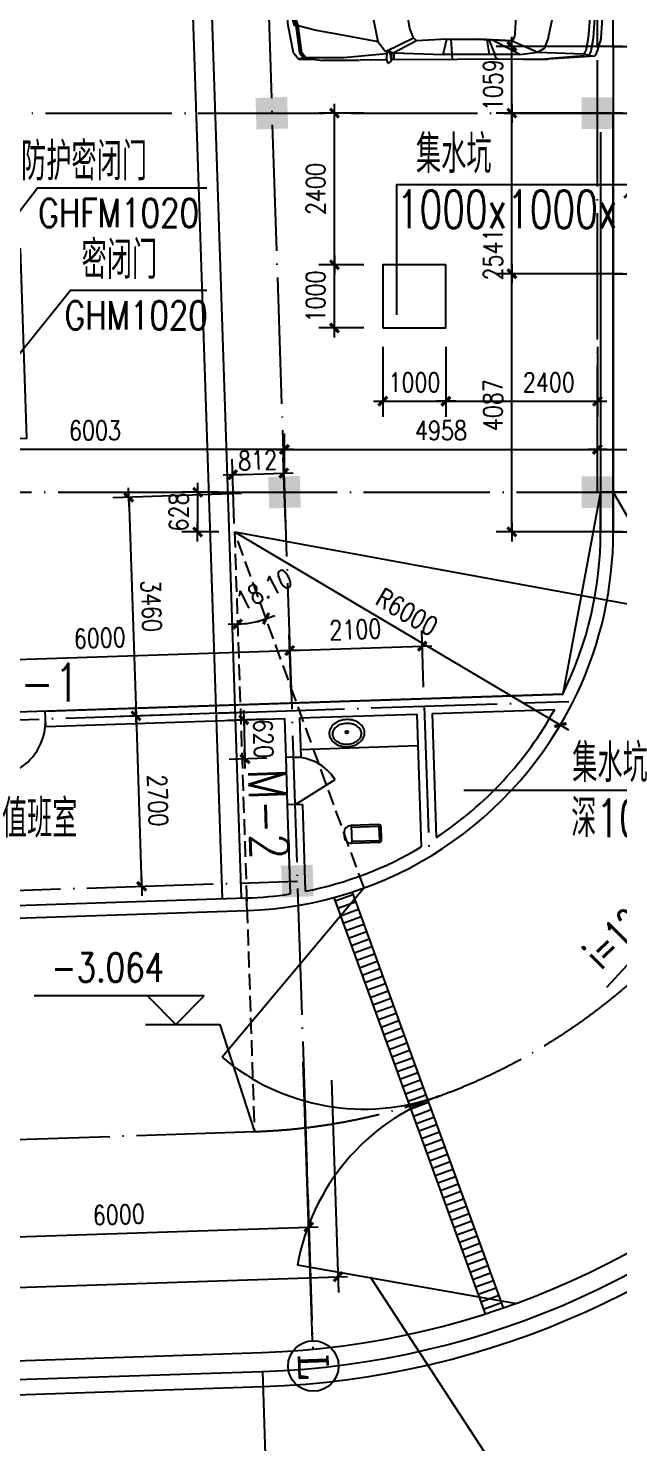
# Model space of a CAD drawing. Extents: x 634182 to 802382, y -1101880 to -864080.
# Drawn here: x 667845 to 677199, y -1022314 to -999921 of the extents above; entities that cross this region are included whole.
import ezdxf
from ezdxf.enums import TextEntityAlignment as Align

# ---------------------------------------------------------------- set-up
doc = ezdxf.new("R2010")
doc.units = 0
doc.header["$LTSCALE"] = 1000
doc.header["$MEASUREMENT"] = 0
doc.linetypes.add('DASH', pattern=[0.35, 0.25, -0.1])
doc.linetypes.add('DOTE', pattern=[2.42, 2, -0.2, 0.02, -0.2])
doc.layers.get('0').update_dxf_attribs({"linetype": 'CONTINUOUS'})
doc.layers.get('DEFPOINTS').update_dxf_attribs({"linetype": 'CONTINUOUS'})
for name, color, linetype in [('AXIS', 3, 'CONTINUOUS'), ('AXIS_TEXT', 7, 'CONTINUOUS'), ('COLUMN', 7, 'CONTINUOUS'), ('DOTE', 1, 'DOTE'), ('LU', 4, 'CONTINUOUS'), ('LVTRY', 23, 'CONTINUOUS'), ('PUB_DIM', 3, 'CONTINUOUS'), ('PUB_TEXT', 7, 'CONTINUOUS'), ('WALL', 191, 'CONTINUOUS'), ('WEN', 4, 'CONTINUOUS'), ('WINDOW', 2, 'CONTINUOUS'), ('WINDOW_TEXT', 6, 'CONTINUOUS'), ('防火分區线', 2, 'CONTINUOUS')]:
    doc.layers.add(name, color=color, linetype=linetype)
doc.styles.add('COMPLEX', font='COMPLEX')
doc.styles.add('DIM_FONT', font='simplex.shx', dxfattribs={"width": 0.8})
doc.styles.add('SIMPLEX', font='SIMPLEX.SHX')
doc.styles.add('Z', font='romans', dxfattribs={"width": 0.8, "bigfont": 'z'})
doc.dimstyles.new('DIMB', dxfattribs={"dimtxt": 300, "dimasz": 1, "dimexe": 250, "dimexo": 300, "dimgap": 150, "dimtad": 1, "dimdec": 0, "dimzin": 0, "dimdsep": 46, "dimtxsty": 'DIM_FONT', "dimblk": '_DIMX', "dimblk1": '_DIMX', "dimblk2": '_DIMX', "dimcen": 2.5, "dimse2": 1, "dimclrt": 7, "dimadec": 0, "dimazin": 0, "dimtfac": 1, "dimtdec": 0, "dimtix": 1, "dimtmove": 2, "dimatfit": 3, "dimldrblk": '_DIMX', "dimfxl": 0, "dimtolj": 1, "dimtzin": 0, "dimarcsym": 0})
doc.dimstyles.new('DIMN', dxfattribs={"dimtxt": 300, "dimasz": 1, "dimexe": 250, "dimexo": 300, "dimgap": 150, "dimtad": 1, "dimdec": 0, "dimzin": 0, "dimdsep": 46, "dimtxsty": 'DIM_FONT', "dimblk": '_DIMX', "dimblk1": '_DIMX', "dimblk2": '_DIMX', "dimcen": 2.5, "dimclrt": 7, "dimadec": 0, "dimazin": 0, "dimtfac": 1, "dimtdec": 0, "dimtix": 1, "dimtmove": 2, "dimatfit": 3, "dimldrblk": '_DIMX', "dimfxl": 0, "dimtolj": 1, "dimtzin": 0, "dimarcsym": 0})
doc.dimstyles.new('NORMAL', dxfattribs={"dimtxt": 300, "dimasz": 1, "dimexe": 250, "dimexo": 300, "dimgap": 150, "dimtad": 1, "dimdec": 0, "dimzin": 0, "dimdsep": 46, "dimtxsty": 'DIM_FONT', "dimblk": '_DIMX', "dimblk1": '_DIMX', "dimblk2": '_DIMX', "dimcen": 2.5, "dimclrt": 7, "dimadec": 0, "dimazin": 0, "dimtfac": 1, "dimtdec": 0, "dimtix": 1, "dimtmove": 2, "dimatfit": 3, "dimldrblk": '_DIMX', "dimfxl": 0, "dimtolj": 1, "dimtzin": 0, "dimarcsym": 0})

# ---------------------------------------------------------------- blocks, each defined once
blk = doc.blocks.new('_FZH')
blk.add_solid([(-0.5, -0.5), (0.5, -0.5), (-0.5, 0.5), (0.5, 0.5)])
blk = doc.blocks.new('M_F27')
for p, q in [((984, 905), (1020, 939)), ((-2489, 522), (-2426, 736)), ((-2426, 736), (-2389, 824)), ((-2389, 824), (-1610, 874)), ((-2389, 824), (-1560, 874)), ((-2264, 812), (-2389, 824)), ((-2326, 736), (-2364, 522)), ((-2326, 736), (-2351, 596)), ((-2326, 736), (-2288, 811)), ((-2200, 786), (-2288, 811)), ((-2276, 522), (-2238, 736)), ((-2200, 786), (-2238, 736)), ((-1560, 874), (-2212, 815)), ((-2208, 815), (-2211, 814)), ((-1660, 862), (-2208, 815)), ((-1446, 761), (-2200, 786)), ((-1560, 874), (-1660, 862)), ((-1617, 869), (-1620, 866)), ((-1208, 874), (-1610, 874)), ((-1547, 698), (-1446, 761)), ((-1145, 799), (-1446, 761)), ((-1019, 572), (-1446, 761)), ((-1208, 874), (980, 889)), ((-1145, 799), (-682, 557)), ((-1145, 799), (124, 799)), ((-743, 849), (-793, 874)), ((-730, 799), (-743, 849)), ((-630, 555), (-730, 799)), ((-642, 799), (-605, 554)), ((-2, 547), (-27, 877)), ((124, 799), (61, 547)), ((941, 773), (124, 799)), ((564, 572), (941, 773)), ((1079, 748), (614, 522)), ((941, 773), (941, 874)), ((983, 777), (941, 773)), ((941, 773), (987, 765)), ((980, 902), (995, 790)), ((980, 790), (980, 898)), ((995, 790), (980, 790)), ((980, 790), (992, 746)), ((992, 746), (1021, 747)), ((995, 790), (1022, 746)), ((1022, 748), (995, 790)), ((1021, 747), (1022, 748)), ((1053, 768), (1022, 746)), ((1036, 935), (1062, 857)), ((1036, 756), (1079, 748)), ((1051, 889), (1497, 893)), ((1057, 776), (1062, 857)), ((1770, 849), (1058, 784)), ((1204, 585), (1079, 748)), ((1506, 899), (2121, 899)), ((2461, 849), (1770, 849)), ((2272, 876), (2121, 899)), ((2272, 876), (2272, 874)), ((2437, 851), (2272, 876)), ((2511, 874), (2287, 874)), ((2398, 849), (2461, 773)), ((2437, 850), (2433, 851)), ((2498, 773), (2436, 849)), ((2511, 874), (2450, 850)), ((2461, 773), (2523, 321)), ((2561, 321), (2498, 773)), ((2599, 773), (2511, 874)), ((2599, 773), (2687, 321)), ((-2489, 522), (-2514, 196)), ((-2364, 522), (-2389, 196)), ((-2351, 594), (-2351, 596)), ((-2301, 196), (-2276, 522)), ((-1622, 510), (-1685, 196)), ((-1622, 510), (-1547, 698)), ((-1070, 371), (-1057, 510)), ((-1019, 572), (-1057, 510)), ((-680, 556), (-1019, 572)), ((-1019, 572), (-479, 547)), ((-680, 556), (-630, 555)), ((-605, 554), (-630, 555)), ((-479, 547), (-605, 554)), ((61, 547), (-479, 547)), ((61, 547), (564, 572)), ((564, 572), (614, 522)), ((614, 522), (677, 371)), ((1795, 472), (1204, 585)), ((1280, 196), (1204, 585)), ((2222, 397), (1795, 472)), ((-1082, 145), (-1070, 371)), ((677, 371), (714, 145)), ((2523, 321), (2222, 397)), ((2523, 321), (2586, 321)), ((2523, 321), (2561, 196)), ((2580, 196), (2542, 321)), ((2611, 196), (2574, 321)), ((2580, 321), (2618, 196)), ((2687, 321), (2699, 196)), ((-2514, -206), (-2514, 196)), ((-2389, -206), (-2389, 196)), ((-2301, 196), (-2301, -206)), ((-1685, -206), (-1685, 196)), ((-1082, 145), (-1082, -156)), ((714, -156), (714, 145)), ((1280, 196), (1280, -206)), ((2561, 196), (2561, -206)), ((2580, 196), (2580, -206)), ((2611, 196), (2611, -206)), ((2618, -206), (2618, 196)), ((2699, -206), (2699, 196)), ((-2489, -533), (-2514, -206)), ((-2389, -206), (-2364, -533)), ((-2276, -533), (-2301, -206)), ((-1685, -206), (-1622, -520)), ((-1070, -382), (-1082, -156)), ((714, -156), (677, -382)), ((1204, -596), (1280, -206)), ((2523, -332), (2561, -206)), ((2580, -206), (2542, -332)), ((2618, -6), (2561, -6)), ((2574, -332), (2611, -206)), ((2618, -206), (2580, -332)), ((2687, -332), (2699, -206)), ((-1057, -520), (-1070, -382)), ((677, -382), (614, -533)), ((1795, -483), (2222, -407)), ((2523, -332), (2222, -407)), ((2523, -332), (2461, -784)), ((2561, -332), (2498, -784)), ((2586, -332), (2523, -332)), ((2687, -332), (2599, -784)), ((-2489, -533), (-2426, -747)), ((-2326, -747), (-2364, -533)), ((-2351, -607), (-2351, -605)), ((-2351, -607), (-2326, -747)), ((-2276, -533), (-2238, -747)), ((-1622, -520), (-1547, -709)), ((-1019, -583), (-1446, -772)), ((-682, -568), (-1145, -809)), ((-1019, -583), (-1057, -520)), ((-479, -558), (-1019, -583)), ((-1019, -583), (-680, -567)), ((-730, -809), (-630, -566)), ((-680, -567), (-682, -568)), ((-680, -567), (-630, -566)), ((-605, -565), (-642, -809)), ((-630, -566), (-605, -565)), ((-605, -565), (-479, -558)), ((61, -558), (-479, -558)), ((-2, -558), (-27, -884)), ((61, -558), (124, -809)), ((564, -583), (61, -558)), ((614, -533), (564, -583)), ((564, -583), (941, -784)), ((1079, -759), (614, -533)), ((1204, -596), (1079, -759)), ((1795, -483), (1204, -596)), ((-2426, -747), (-2389, -835)), ((-2389, -835), (-2264, -823)), ((-1560, -885), (-2389, -835)), ((-1610, -885), (-2389, -835)), ((-2326, -747), (-2288, -822)), ((-2288, -822), (-2200, -797)), ((-2200, -797), (-2238, -747)), ((-2212, -826), (-1560, -885)), ((-2208, -826), (-2211, -825)), ((-1660, -872), (-2208, -826)), ((-1446, -772), (-2200, -797)), ((-1560, -885), (-1660, -872)), ((-1621, -877), (-1617, -880)), ((-1610, -885), (-1208, -885)), ((-1547, -709), (-1446, -772)), ((-1145, -809), (-1446, -772)), ((-1208, -885), (980, -900)), ((-1145, -809), (124, -809)), ((-743, -860), (-793, -885)), ((-743, -860), (-730, -809)), ((941, -784), (124, -809)), ((987, -776), (941, -784)), ((983, -788), (941, -784)), ((941, -885), (941, -784)), ((992, -757), (980, -800)), ((995, -800), (980, -800)), ((995, -800), (980, -913)), ((980, -909), (980, -800)), ((984, -916), (1020, -950)), ((992, -757), (1021, -758)), ((995, -800), (1022, -757)), ((1022, -758), (995, -800)), ((1021, -758), (1022, -758)), ((1022, -757), (1053, -779)), ((1036, -767), (1079, -759)), ((1036, -946), (1062, -867)), ((1051, -901), (1497, -904)), ((1057, -787), (1062, -867)), ((1770, -860), (1058, -795)), ((2121, -910), (1506, -910)), ((1770, -860), (2461, -860)), ((2121, -910), (2272, -887)), ((2270, -887), (2121, -910)), ((2437, -861), (2272, -887)), ((2272, -885), (2272, -887)), ((2285, -885), (2511, -885)), ((2398, -860), (2461, -784)), ((2436, -860), (2498, -784)), ((2437, -861), (2436, -860)), ((2450, -861), (2511, -885)), ((2599, -784), (2511, -885))]:
    blk.add_line(p, q)
for centre, start, end in [((1027, 932), 18.1573, 132.965), ((990, 898), 132.965, 179.7454), ((1047, 776), 305.1542, 356.8636), ((990, -909), 180.2546, 227.035), ((1047, -787), 3.1798, 54.8458), ((1027, -942), 227.035, 341.8427)]:
    blk.add_arc(centre, 10, start, end)
at = {"width": 0.8, "flags": 9}
for tag in ['XSIZE', 'YSIZE']:
    blk.add_attdef(tag, (0, 0), '', height=0.5, dxfattribs=at)
blk = doc.blocks.new('_DIMX')
blk.add_line((-150, 0), (150, 0))
at = {"const_width": 50}
blk.add_lwpolyline([(-70, -70), (70, 70)], dxfattribs=at)
blk = doc.blocks.new('*D47')
at = {"color": 0, "linetype": 'ByBlock'}
for p, q in [((677262, -1003807), (675255, -1003807)), ((675505, -1007893), (675505, -1003808)), ((677262, -1007894), (675255, -1007894))]:
    blk.add_line(p, q, dxfattribs=at)
at = {"layer": 'DEFPOINTS', "color": 0, "linetype": 'ByBlock'}
for p in [(675505, -1003807), (677562, -1003807), (677562, -1007894)]:
    blk.add_point(p, dxfattribs=at)
at = {"color": 0, "linetype": 'ByBlock'}
for p, rotation in [((675505, -1003807), 90), ((675505, -1007894), 270)]:
    blk.add_blockref('_DIMX', p, dxfattribs=dict(at, rotation=rotation))
at = {"color": 7, "linetype": 'ByBlock', "insert": (675205, -1005888), "char_height": 300, "attachment_point": 5, "rotation": 90, "style": 'DIM_FONT'}
blk.add_mtext('\\A1;4087', dxfattribs=at)
blk = doc.blocks.new('*D1078')
at = {"color": 0, "linetype": 'ByBlock'}
for p, q in [((672650, -1016576), (672762, -1019936)), ((650183, -1017321), (650294, -1020681)), ((650287, -1020431), (672753, -1019686))]:
    blk.add_line(p, q, dxfattribs=at)
at = {"layer": 'DEFPOINTS', "color": 0, "linetype": 'ByBlock'}
for p in [(672640, -1016276, -285), (650173, -1017021, -285), (672754, -1019686)]:
    blk.add_point(p, dxfattribs=at)
at = {"color": 0, "linetype": 'ByBlock'}
for p, rotation in [((672754, -1019686), 1.899999999999984), ((650286, -1020431), 181.9)]:
    blk.add_blockref('_DIMX', p, dxfattribs=dict(at, rotation=rotation))
at = {"color": 7, "linetype": 'ByBlock', "insert": (661510, -1019759), "char_height": 300, "attachment_point": 5, "rotation": 1.9, "style": 'DIM_FONT'}
blk.add_mtext('\\A1;22480', dxfattribs=at)
blk = doc.blocks.new('_AXISO')
blk.add_circle((0, 0), 0.5)
at = {"layer": 'AXIS_TEXT', "style": 'COMPLEX', "width": 1.041667}
blk.add_attdef('A', text='', height=0.56, dxfattribs=at).set_placement((-0.25, -0.28), (0.25, -0.28), align=Align.FIT)
blk = doc.blocks.new('*D1477')
at = {"color": 0, "linetype": 'ByBlock'}
for p, q in [((673462, -1004966), (673462, -1006075)), ((674462, -1004966), (674462, -1006075)), ((673461, -1005825), (673460, -1005825)), ((673462, -1005825), (674462, -1005825)), ((674463, -1005825), (674464, -1005825))]:
    blk.add_line(p, q, dxfattribs=at)
at = {"layer": 'DEFPOINTS', "color": 0, "linetype": 'ByBlock'}
for p in [(673462, -1004666), (674462, -1004666), (674462, -1005825)]:
    blk.add_point(p, dxfattribs=at)
at = {"color": 0, "linetype": 'ByBlock'}
blk.add_blockref('_DIMX', (673462, -1005825), dxfattribs=at)
at = {"color": 0, "linetype": 'ByBlock', "rotation": 180}
blk.add_blockref('_DIMX', (674462, -1005825), dxfattribs=at)
at = {"color": 7, "linetype": 'ByBlock', "insert": (673962, -1005525), "char_height": 300, "attachment_point": 5, "style": 'DIM_FONT'}
blk.add_mtext('\\A1;1000', dxfattribs=at)
blk = doc.blocks.new('*D1479')
at = {"color": 0, "linetype": 'ByBlock'}
for p, q in [((673162, -1003666), (672446, -1003666)), ((672696, -1003665), (672696, -1003664)), ((672696, -1004666), (672696, -1003666)), ((673162, -1004666), (672446, -1004666)), ((672696, -1004667), (672696, -1004668))]:
    blk.add_line(p, q, dxfattribs=at)
at = {"layer": 'DEFPOINTS', "color": 0, "linetype": 'ByBlock'}
for p in [(672696, -1003666), (673462, -1003666), (673462, -1004666)]:
    blk.add_point(p, dxfattribs=at)
at = {"color": 0, "linetype": 'ByBlock'}
for p, rotation in [((672696, -1003666), 270), ((672696, -1004666), 90)]:
    blk.add_blockref('_DIMX', p, dxfattribs=dict(at, rotation=rotation))
at = {"color": 7, "linetype": 'ByBlock', "insert": (672396, -1004166), "char_height": 300, "attachment_point": 5, "rotation": 90, "style": 'DIM_FONT'}
blk.add_mtext('\\A1;1000', dxfattribs=at)
blk = doc.blocks.new('*D1512')
at = {"color": 0, "linetype": 'ByBlock'}
for p, q in [((676862, -1000224), (676862, -999146)), ((677112, -1000224), (677112, -999146)), ((676861, -999396), (676860, -999396)), ((676862, -999396), (677112, -999396)), ((676862, -999396), (677112, -999396)), ((677113, -999396), (677114, -999396))]:
    blk.add_line(p, q, dxfattribs=at)
at = {"layer": 'DEFPOINTS', "color": 0, "linetype": 'ByBlock'}
for p in [(677112, -999396), (676862, -1000524), (677112, -1000524)]:
    blk.add_point(p, dxfattribs=at)
at = {"color": 0, "linetype": 'ByBlock'}
blk.add_blockref('_DIMX', (676862, -999396), dxfattribs=at)
at = {"color": 0, "linetype": 'ByBlock', "rotation": 180}
blk.add_blockref('_DIMX', (677112, -999396), dxfattribs=at)
at = {"color": 7, "linetype": 'ByBlock', "insert": (677548, -999096), "char_height": 300, "attachment_point": 5, "style": 'DIM_FONT'}
blk.add_mtext('\\A1;250', dxfattribs=at)
blk = doc.blocks.new('_LV6')
for p, q in [((-140, -340), (-140, -780)), ((-110, -340), (-110, -770)), ((100, -300), (-100, -300)), ((100, -330), (-100, -330)), ((110, -770), (110, -340)), ((140, -780), (140, -340)), ((140, -770), (-140, -770)), ((-30, -890), (30, -890))]:
    blk.add_line(p, q)
for centre, radius, start, end in [((-100, -340), 40, 90, 180), ((-100, -340), 10, 90, 180), ((100, -340), 40, 0, 90), ((100, -340), 10, 0, 90), ((-30, -780), 110, 180, 270), ((30, -780), 110, 270, 0)]:
    blk.add_arc(centre, radius, start, end)
blk = doc.blocks.new('_LV3')
for points in [[(280, -265, 0.12431), (260, -186, 0.105707), (198, -113, 0.086941), (110, -67, 0.077137), (0, -50, 0.077137), (-110, -67, 0.086941), (-198, -113, 0.105707), (-260, -186, 0.12431), (-280, -265, 0.12431), (-260, -344, 0.105707), (-198, -417, 0.086941), (-110, -463, 0.077137), (0, -480, 0.077137), (110, -463, 0.086941), (198, -417, 0.105707), (260, -344, 0.12431)], [(230, -275, 0.12431), (216, -220, 0.105707), (168, -163, 0.086941), (95, -125, 0.077137), (0, -110, 0.077137), (-95, -125, 0.086941), (-168, -163, 0.105707), (-216, -220, 0.12431), (-230, -275, 0.12431), (-216, -330, 0.105707), (-168, -387, 0.086941), (-95, -425, 0.077137), (0, -440, 0.077137), (95, -425, 0.086941), (168, -387, 0.105707), (216, -330, 0.12431)]]:
    blk.add_lwpolyline(points, format="xyb", close=True)
blk.add_circle((0, -250), 20)
blk = doc.blocks.new('_DBLK')
blk.add_line((-0.5, 0), (0, -0.866))
blk.add_arc((-0.5, 0), 1, 300, 0)
at = {"layer": 'WINDOW_TEXT', "style": 'SIMPLEX', "flags": 9}
blk.add_attdef('A', text='', height=1, dxfattribs=at).set_placement((0, 1.5), align=Align.MIDDLE)
blk = doc.blocks.new('*D1557')
at = {"color": 0, "linetype": 'ByBlock'}
blk.add_arc((650335, -1021890), 8091, 0.0071, 1.8959, dxfattribs=at)
at = {"layer": 'DEFPOINTS', "color": 0, "linetype": 'ByBlock'}
for p in [(672063, -1021168), (658423, -1021711), (650335, -1021890), (650335, -1021890), (659024, -1021890)]:
    blk.add_point(p, dxfattribs=at)
at = {"color": 0, "linetype": 'ByBlock'}
for p, rotation in [((658421, -1021622), 91.8993958261639), ((658425, -1021890), 270.0035408565971)]:
    blk.add_blockref('_DIMX', p, dxfattribs=dict(at, rotation=rotation))
at = {"color": 7, "linetype": 'ByBlock', "insert": (658420, -1022186), "char_height": 300, "attachment_point": 5, "rotation": 87.9036, "style": 'DIM_FONT'}
blk.add_mtext('\\A1;1.90°', dxfattribs=at)
blk = doc.blocks.new('*D1588')
at = {"color": 0, "linetype": 'ByBlock'}
for p, q in [((671603, -1010858), (671008, -1010878)), ((671258, -1010868), (671258, -1010867)), ((671258, -1010869), (671278, -1011489)), ((671623, -1011478), (671029, -1011497)), ((671279, -1011490), (671279, -1011491))]:
    blk.add_line(p, q, dxfattribs=at)
at = {"layer": 'DEFPOINTS', "color": 0, "linetype": 'ByBlock'}
for p in [(671902, -1010848), (671278, -1011489), (671923, -1011468)]:
    blk.add_point(p, dxfattribs=at)
at = {"color": 0, "linetype": 'ByBlock'}
for p, rotation in [((671258, -1010869), 271.9030311306483), ((671278, -1011489), 91.90303113064829)]:
    blk.add_blockref('_DIMX', p, dxfattribs=dict(at, rotation=rotation))
at = {"color": 7, "linetype": 'ByBlock', "insert": (671568, -1011169), "char_height": 300, "attachment_point": 5, "rotation": 271.903, "style": 'DIM_FONT'}
blk.add_mtext('\\A1;620', dxfattribs=at)
blk = doc.blocks.new('*D1671')
at = {"color": 0, "linetype": 'ByBlock'}
for p, q in [((684662, -1008187), (684662, -1006338)), ((676863, -1006588), (684661, -1006588))]:
    blk.add_line(p, q, dxfattribs=at)
at = {"layer": 'DEFPOINTS', "color": 0, "linetype": 'ByBlock'}
for p in [(684662, -1006588), (676862, -1008487), (684662, -1008487)]:
    blk.add_point(p, dxfattribs=at)
at = {"color": 0, "linetype": 'ByBlock', "rotation": 180}
blk.add_blockref('_DIMX', (676862, -1006588), dxfattribs=at)
at = {"color": 0, "linetype": 'ByBlock'}
blk.add_blockref('_DIMX', (684662, -1006588), dxfattribs=at)
at = {"color": 7, "linetype": 'ByBlock', "insert": (680762, -1006288), "char_height": 300, "attachment_point": 5, "style": 'DIM_FONT'}
blk.add_mtext('\\A1;7800', dxfattribs=at)
blk = doc.blocks.new('*D1672')
at = {"color": 0, "linetype": 'ByBlock'}
for p, q in [((665900, -1006966), (665900, -1006338)), ((671904, -1006966), (671904, -1006338)), ((671903, -1006588), (665901, -1006588))]:
    blk.add_line(p, q, dxfattribs=at)
at = {"layer": 'DEFPOINTS', "color": 0, "linetype": 'ByBlock'}
for p in [(665900, -1006588), (665900, -1007266), (671904, -1007266)]:
    blk.add_point(p, dxfattribs=at)
at = {"color": 0, "linetype": 'ByBlock', "rotation": 180}
blk.add_blockref('_DIMX', (665900, -1006588), dxfattribs=at)
at = {"color": 0, "linetype": 'ByBlock'}
blk.add_blockref('_DIMX', (671904, -1006588), dxfattribs=at)
at = {"color": 7, "linetype": 'ByBlock', "insert": (668902, -1006288), "char_height": 300, "attachment_point": 5, "style": 'DIM_FONT'}
blk.add_mtext('\\A1;6003', dxfattribs=at)
blk = doc.blocks.new('*D1674')
at = {"color": 0, "linetype": 'ByBlock'}
blk.add_arc((650092, -1014594), 14206, 0.004, 1.896, dxfattribs=at)
at = {"layer": 'DEFPOINTS', "color": 0, "linetype": 'ByBlock'}
for p in [(666563, -1014048), (664295, -1014280), (650092, -1014594), (650093, -1014594), (670309, -1014594)]:
    blk.add_point(p, dxfattribs=at)
at = {"color": 0, "linetype": 'ByBlock'}
for p, rotation in [((664291, -1014123), 91.89798346441921), ((664299, -1014594), 270.0020165417326)]:
    blk.add_blockref('_DIMX', p, dxfattribs=dict(at, rotation=rotation))
at = {"color": 7, "linetype": 'ByBlock', "insert": (664788, -1014704), "char_height": 300, "attachment_point": 5, "rotation": 89.5708, "style": 'DIM_FONT'}
blk.add_mtext('\\A1;1.90', dxfattribs=at)
blk = doc.blocks.new('*D1685')
at = {"color": 0, "linetype": 'ByBlock'}
for p, q in [((670865, -1007266), (670278, -1007266)), ((670528, -1007265), (670528, -1007264)), ((670528, -1007266), (670528, -1007894)), ((670865, -1007894), (670278, -1007894)), ((670528, -1007895), (670528, -1007896))]:
    blk.add_line(p, q, dxfattribs=at)
at = {"layer": 'DEFPOINTS', "color": 0, "linetype": 'ByBlock'}
for p in [(671165, -1007266), (670528, -1007894), (671165, -1007894)]:
    blk.add_point(p, dxfattribs=at)
at = {"color": 0, "linetype": 'ByBlock'}
for p, rotation in [((670528, -1007266), 270), ((670528, -1007894), 90)]:
    blk.add_blockref('_DIMX', p, dxfattribs=dict(at, rotation=rotation))
at = {"color": 7, "linetype": 'ByBlock', "insert": (670228, -1007580), "char_height": 300, "attachment_point": 5, "rotation": 90, "style": 'DIM_FONT'}
blk.add_mtext('\\A1;628', dxfattribs=at)
blk = doc.blocks.new('*D1689')
at = {"color": 0, "linetype": 'ByBlock'}
blk.add_line((671112, -1007894), (683898, -1010239), dxfattribs=at)
at = {"layer": 'DEFPOINTS', "color": 0, "linetype": 'ByBlock'}
for p in [(671112, -1007894), (683899, -1010240)]:
    blk.add_point(p, dxfattribs=at)
at = {"color": 0, "linetype": 'ByBlock', "rotation": 349.6030017157265}
blk.add_blockref('_DIMX', (683899, -1010240), dxfattribs=at)
at = {"color": 7, "linetype": 'ByBlock', "insert": (678465, -1008890), "char_height": 300, "attachment_point": 5, "rotation": 349.603, "style": 'DIM_FONT'}
blk.add_mtext('\\A1;R13000', dxfattribs=at)
blk = doc.blocks.new('*D1690')
at = {"color": 0, "linetype": 'ByBlock'}
for p, q in [((671108, -1007764), (671074, -1006741)), ((671919, -1007737), (671885, -1006714)), ((671083, -1006990), (671893, -1006964))]:
    blk.add_line(p, q, dxfattribs=at)
at = {"layer": 'DEFPOINTS', "color": 0, "linetype": 'ByBlock'}
for p in [(671894, -1006963), (671118, -1008064), (671929, -1008037)]:
    blk.add_point(p, dxfattribs=at)
at = {"color": 0, "linetype": 'ByBlock'}
for p, rotation in [((671082, -1006990), 181.9023138772214), ((671894, -1006963), 1.902313877221415)]:
    blk.add_blockref('_DIMX', p, dxfattribs=dict(at, rotation=rotation))
at = {"color": 7, "linetype": 'ByBlock', "insert": (671478, -1006759), "char_height": 300, "attachment_point": 5, "rotation": 1.9023, "style": 'DIM_FONT'}
blk.add_mtext('\\A1;812', dxfattribs=at)
blk = doc.blocks.new('*D1691')
at = {"color": 0, "linetype": 'ByBlock'}
blk.add_arc((671112, -1007894), 1461, 271.9392, 289.9608, dxfattribs=at)
at = {"layer": 'DEFPOINTS', "color": 0, "linetype": 'ByBlock'}
for p in [(671112, -1007894), (671112, -1007894), (671314, -1009341), (673164, -1013532), (671427, -1017388)]:
    blk.add_point(p, dxfattribs=at)
at = {"color": 0, "linetype": 'ByBlock'}
for p, rotation in [((671161, -1009354), 181.91960200632), ((671612, -1009267), 19.98039799366367)]:
    blk.add_blockref('_DIMX', p, dxfattribs=dict(at, rotation=rotation))
at = {"color": 7, "linetype": 'ByBlock', "insert": (671582, -1008807), "char_height": 300, "attachment_point": 5, "rotation": 27.2469, "style": 'DIM_FONT'}
blk.add_mtext('\\A1;18.10', dxfattribs=at)
blk = doc.blocks.new('_DBLK1')
for p, q in [((-0.5, 0), (-0.25, -0.433)), ((0.5, 0), (0.25, -0.433))]:
    blk.add_line(p, q)
for centre, start, end in [((-0.5, 0), 300, 0), ((0.5, 0), 180, 240)]:
    blk.add_arc(centre, 0.5, start, end)
at = {"layer": 'WINDOW_TEXT', "style": 'SIMPLEX', "flags": 9}
blk.add_attdef('A', text='', height=1, dxfattribs=at).set_placement((0, 1.5), align=Align.MIDDLE)

msp = doc.modelspace()

# ---------------------------------------------------------------- hatches: boundary and pattern name
h = msp.add_hatch()
h.set_pattern_fill('ANSI31', color=256, scale=1000.412461, angle=155.1, style=0)
h.set_pattern_definition([(200.1, (976194.55, -98111.53), (42.97518, -117.435199), [])])
h.paths.add_polyline_path([(673890.63, -1016989.947), (674172.654, -1016887.299), (672975.09, -1013597.018), (672693.066, -1013699.667)])
h.paths.add_polyline_path([(675088.194, -1020280.228), (675370.218, -1020177.58), (674172.654, -1016887.299), (673890.63, -1016989.947)])

# ---------------------------------------------------------------- linework, layer by layer
for p, q in [((670101.476, -989166.093), (670916.757, -1013703.261)), ((670401.642, -989166.093), (671216.592, -1013693.314)), ((677112.048, -1000207.093), (677112.048, -1007893.592)), ((677112.048, -1000207.093), (684112.048, -1000207.093)), ((676912.048, -1001566.093), (676911.808, -1007893.82)), ((677112.048, -1003807.093), (684112.048, -1003807.093)), ((677112.048, -1007893.592), (684112.048, -1007893.592)), ((671923.072, -1011467.662), (671947.978, -1012217.248)), ((674742.574, -1011982.452), (678825.893, -1011982.452)), ((672687.065, -1013683.179), (675085.056, -1020271.605)), ((672975.09, -1013597.018), (675369.845, -1020176.554)), ((673260.973, -1019688.548), (675500.191, -1023117.288))]:
    msp.add_line(p, q)
at = {"linetype": 'DASH'}
for p, q in [((671112.048, -1007893.592), (671427.022, -1017388.369)), ((673164.169, -1013531.747), (671112.048, -1007893.592))]:
    msp.add_line(p, q, dxfattribs=at)
for points in [[(665582.527, -1005583.456), (667990.744, -1002446.06), (670675.773, -1002446.06)], [(673682.136, -1004460.141), (673682.136, -1002391.966), (679155.619, -1002391.966)], [(667387.587, -1005461.941), (668515.017, -1004066.818), (670671.751, -1004066.818)], [(669700.309, -1015690.611), (670882.109, -1015690.611), (671427.016, -1017388.184)]]:
    msp.add_lwpolyline(points)
msp.add_lwpolyline([(673462.048, -1004666.093), (674462.048, -1004666.093), (674462.048, -1003666.093), (673462.048, -1003666.093)], close=True)
at = {"layer": 'AXIS'}
msp.add_line((672346.972, -1020700.106), (672200.692, -1016290.539), dxfattribs=at)
at = {"layer": 'DOTE'}
for p, q in [((676862.048, -1007266.093), (676862.048, -902577.649)), ((670505.46, -965167.798), (672354.695, -1020844.455)), ((665698.913, -1001266.093), (684662.048, -1001266.093)), ((665897.954, -1007266.093), (684662.048, -1007266.093)), ((666019.296, -1010923.414), (676408.816, -1010578.208)), ((674117.274, -1010654.348), (674196.542, -1013040.037)), ((649425.857, -1014176.244), (672108.094, -1013422.596))]:
    msp.add_line(p, q, dxfattribs=at)
at = {"layer": 'LU'}
msp.add_line((677112.048, -1007886.625), (677112.048, -1001266.093), dxfattribs=at)
at = {"layer": 'LU', "linetype": 'DOTE'}
msp.add_line((650208.269, -1018092.267), (671427.022, -1017388.369), dxfattribs=at)
msp.add_arc((671112.048, -1007893.592), 9500, 271.9, 0, dxfattribs=at)
at = {"layer": 'LVTRY'}
msp.add_line((672158.955, -1011339.758), (674017.929, -1011277.991), dxfattribs=at)
at = {"layer": 'PUB_DIM'}
for p, q in [((670182.675, -1015240.611), (667939.231, -1015240.611)), ((670632.675, -1015240.611), (669732.675, -1015240.611)), ((669732.675, -1015240.611), (670182.675, -1015690.611)), ((670182.675, -1015690.611), (670632.675, -1015240.611))]:
    msp.add_line(p, q, dxfattribs=at)
msp.add_lwpolyline([(678730.31, -1013236.941), (677005.506, -1015108.043)], dxfattribs=at)
at = {"layer": 'WALL'}
for p, q in [((668114.206, -1010733.742), (676312.451, -1010461.344)), ((668122.176, -1010973.609), (668114.206, -1010733.742)), ((672142.351, -1010840.034), (674001.325, -1010778.267)), ((674001.325, -1010778.267), (674071.217, -1012881.775)), ((674241.193, -1010770.297), (676184.473, -1010705.729)), ((674241.193, -1010770.297), (674306.456, -1012734.491)), ((668122.176, -1010973.609), (671902.483, -1010848.004)), ((671902.483, -1010848.004), (671923.072, -1011467.662)), ((672142.351, -1010840.034), (672162.94, -1011459.692)), ((672162.94, -1011459.692), (671923.072, -1011467.662)), ((672187.846, -1012209.278), (671947.978, -1012217.248)), ((671947.978, -1012217.248), (671994.786, -1013625.994)), ((672187.846, -1012209.278), (672233.526, -1013584.096)), ((666556.64, -1013847.901), (671304.108, -1013690.411)), ((671310.979, -1013890.293), (671304.34, -1013690.403)), ((650092.225, -1014594.192), (671310.979, -1013890.293)), ((650324.312, -1021590.343), (671543.065, -1020886.445)), ((650334.258, -1021890.178), (671553.012, -1021186.28)), ((650342.215, -1022130.046), (671560.969, -1021426.148))]:
    msp.add_line(p, q, dxfattribs=at)
msp.add_lwpolyline([(676911.832, -1007893.592), (676911.832, -1007266.093), (677112.048, -1007266.093), (677112.048, -1007893.592)], dxfattribs=at)
for centre, radius, start, end in [((671112.048, -1007893.592), 13000, 271.9, 0), ((671112.048, -1007893.592), 13300, 271.9, 0), ((671112.048, -1007893.592), 13540, 271.9, 0), ((671111.808, -1007893.6), 5800, 333.7227939, 359.9978283), ((671112.048, -1007893.592), 6000, 334.7412083, 0), ((671112.048, -1007893.592), 6000, 271.9, 334.7412083), ((671111.808, -1007893.6), 5800, 303.4220061, 330.9973678), ((671111.808, -1007893.6), 5800, 281.1512536, 300.6800139), ((671111.808, -1007893.6), 5800, 271.9, 278.7566197)]:
    msp.add_arc(centre, radius, start, end, dxfattribs=at)
at = {"layer": '防火分區线'}
msp.add_lwpolyline([(684322.048, -1007266.093), (676911.832, -1007265.812), (676312.451, -1010461.344), (666215.311, -1010796.835), (666071.801, -1006470.05), (667820.695, -1006412.034), (667721.229, -1003413.683), (665972.352, -1003471.689), (665771.8, -997425.09), (664272.429, -997474.829), (664071.838, -991428.087), (667320.144, -991320.33), (667217.363, -988222.034), (663969.057, -988329.792), (663768.437, -982283.2), (671264.392, -982034.6), (671071.424, -976216.093), (672673.413, -976216.093), (672813.527, -975916.093), (672714.396, -972931.477), (670964.39, -972989.531), (669930.672, -943360.583)], dxfattribs=at)

# ---------------------------------------------------------------- block references
at = {"layer": 'AXIS'}
ref = msp.add_blockref('_AXISO', (672361.192, -1021099.853), dxfattribs=dict(at, xscale=800, yscale=800, zscale=800, rotation=271.9))
ref.add_attrib('A', 'L', dxfattribs={"layer": 'AXIS_TEXT', "height": 448, "rotation": 271.9, "style": 'COMPLEX', "width": 1.25}).set_placement((672130.684, -1020907.39), (672143.946, -1021307.17), align=Align.FIT)
at = {"layer": 'COLUMN', "xscale": 500, "yscale": 500, "zscale": 500}
for p, rotation in [((671702.214, -1001266.093), 1.900000000000059), ((671704.177, -1001266.093), 1.903031131000017), ((671903.706, -1007266.093), 1.902313877), ((672108.094, -1013422.596), 1.903031131000017)]:
    msp.add_blockref('_FZH', p, dxfattribs=dict(at, rotation=rotation))
for p in [(676862.048, -1001266.093), (676862.048, -1007266.093)]:
    msp.add_blockref('_FZH', p, dxfattribs=at)
at = {"layer": 'LU', "xscale": 0.95745, "yscale": 0.95745, "zscale": 0.95745, "rotation": 180}
msp.add_blockref('M_F27', (674535.196, -999571.307), dxfattribs=at)
at = {"layer": 'LVTRY'}
for name, p, rotation in [('_LV3', (672884.073, -1010815.389), 1.90303113087186), ('_LV6', (673738.596, -1012656.442), 271.9030311308686)]:
    msp.add_blockref(name, p, dxfattribs=dict(at, rotation=rotation))
at = {"layer": 'WINDOW', "xscale": 7000, "yscale": 7000, "zscale": 7000}
msp.add_blockref('_DBLK1', (680612.048, -1007266.093), dxfattribs=at)
at = {"layer": 'WINDOW'}
for name, p, xscale, yscale, zscale, rotation in [('_DBLK', (667668.439, -1010868.619), 900, 900, 900, 1.903031131000002), ('_DBLK', (672055.459, -1011838.47), 750, 750, 750, 91.903031131), ('_DBLK1', (674361.239, -1016820.672), 7000, 7000, 7000, 289.9999999999804)]:
    msp.add_blockref(name, p, dxfattribs=dict(at, xscale=xscale, yscale=yscale, zscale=zscale, rotation=rotation))

# ---------------------------------------------------------------- texts
at = {"style": 'DIM_FONT', "width": 0.8}
for s, p in [('GHFM1020', (668004.779, -1003070.219)), ('GHM1020', (668422.001, -1004691.535))]:
    msp.add_text(s, height=450, dxfattribs=at).set_placement(p)
at = {"layer": 'PUB_DIM', "style": 'DIM_FONT', "width": 0.8}
msp.add_text('-3.064', height=450, dxfattribs=at).set_placement((669103.004, -1014790.611), align=Align.MIDDLE)
at = {"layer": 'PUB_TEXT', "style": 'Z', "width": 0.7}
for s, p in [('集水坑', (673986.805, -1002213.143)), ('防护密闭门', (667731.09, -1002328.819)), ('1000x1000x1000', (673683.195, -1003086.823)), ('密闭门', (668689.154, -1003888.37)), ('集水坑', (676462.388, -1011853.388)), ('值班室', (667427.264, -1012735.078)), ('深1000', (676445.108, -1012727.068))]:
    msp.add_text(s, height=600, dxfattribs=at).set_placement(p)
msp.add_text('i=12%', height=450, rotation=45, dxfattribs=at).set_placement((676924.869, -1014840.516))
at = {"layer": 'WEN', "ltscale": 1500, "style": 'DIM_FONT', "width": 0.8}
msp.add_text('M-1', height=600, dxfattribs=at).set_placement((667223.495, -1010581.97))
msp.add_text('M-2', height=600, rotation=271.9030311, dxfattribs=at).set_placement((671326.289, -1011650.51))

# ---------------------------------------------------------------- dimensions: what is measured, and where the dimension line sits
msp.add_linear_dim(base=(672696.286, -1001266.093), p1=(673462.048, -1003666.093), p2=(673462.048, -1001266.093), angle=90, dimstyle='DIMN').render()
for base, p2, angle, picture, middle in [((672696.286, -1003666.093), (673462.048, -1003666.093), 90, '*D1479', (672396.286, -1004166.093)), ((674462.048, -1005825.205), (674462.048, -1004666.093), 0, '*D1477', (673962.048, -1005525.205))]:
    dim = msp.add_linear_dim(base=base, p1=(673462.048, -1004666.093), p2=p2, angle=angle, dimstyle='DIMN')
    dim.commit()
    dim.dimension.update_dxf_attribs({"geometry": picture, "text_midpoint": middle})
msp.add_linear_dim(base=(676862.048, -1005825.205), p1=(674462.048, -1004666.093), p2=(676862.048, -1004666.093), angle=0, location=(676092.221, -1005525.205), dimstyle='DIMN').render()
dim = msp.add_linear_dim(base=(665900.395, -1006588.475), p1=(671903.706, -1007266.093), p2=(665900.395, -1007266.012), dimstyle='DIMN')
dim.commit()
dim.dimension.update_dxf_attribs({"geometry": '*D1672', "text_midpoint": (668902.05, -1006288.475)})
msp.add_linear_dim(base=(676862.048, -1006588.475), p1=(671903.706, -1007266.093), p2=(676862.048, -1007266.093), dimstyle='DIMN').render()
dim = msp.add_linear_dim(base=(684662.048, -1006588.475), p1=(676862.048, -1008486.937), p2=(684662.048, -1008486.937), angle=180, dimstyle='DIMN', override={"dimse1": 1})
dim.commit()
dim.dimension.update_dxf_attribs({"geometry": '*D1671', "text_midpoint": (680762.048, -1006288.475)})
for base, line1, line2, text, dimstyle, picture, middle in [((671313.762, -1009341.082), ((671112.048, -1007893.592), (671427.022, -1017388.369)), ((673164.169, -1013531.747), (671112.048, -1007893.592)), '18.10', 'NORMAL', '*D1691', (671582.353, -1008806.866)), ((664295.243, -1014280.147), ((650093.225, -1014594.192), (670308.9, -1014594.192)), ((650092.225, -1014594.192), (666563.27, -1014047.791)), '1.90', 'DIMN', '*D1674', (664788.455, -1014704.285))]:
    dim = msp.add_angular_dim_2l(base=base, line1=line1, line2=line2, text=text, dimstyle=dimstyle, override={"dimdec": 2, "dimadec": 2, "dimtdec": 2})
    dim.commit()
    dim.dimension.update_dxf_attribs({"geometry": picture, "text_midpoint": middle, "dimtype": 130})
msp.add_radius_dim(center=(671112.048, -1007893.592), mpoint=(676274.422, -1010951.351), dimstyle='DIMN').render()
dim = msp.add_radius_dim(center=(671112.048, -1007893.592), mpoint=(683898.6, -1010239.671), dimstyle='DIMN')
dim.commit()
dim.dimension.update_dxf_attribs({"geometry": '*D1689', "text_midpoint": (678464.826, -1008889.901), "dimtype": 132})
dim = msp.add_angular_dim_2l(base=(658423.315, -1021711.039), line1=((650334.632, -1021890.166), (659023.682, -1021890.166)), line2=((650334.632, -1021890.166), (672062.848, -1021168.252)), dimstyle='NORMAL', override={"dimdec": 2, "dimadec": 2, "dimtdec": 2})
dim.commit()
dim.dimension.update_dxf_attribs({"geometry": '*D1557', "text_midpoint": (658419.884, -1022186.124), "dimtype": 130})
at = {"layer": 'AXIS'}
dim = msp.add_linear_dim(base=(672753.552, -1019686.068), p1=(650172.74, -1017021.282, -284.642), p2=(672640.427, -1016275.952, -284.642), angle=181.9, dimstyle='DIMN', dxfattribs=at)
dim.commit()
dim.dimension.update_dxf_attribs({"geometry": '*D1078', "text_midpoint": (661509.762, -1019758.898)})
msp.add_aligned_dim(p1=(666203.859, -1016489.475), p2=(672200.626, -1016290.542), distance=-2611.992, dimstyle='DIMN', dxfattribs=at).render()
at = {"layer": 'LU'}
for base, p1, p2, location in [((675505.435, -1000207.093), (677562.087, -1001266.093), (677562.048, -1000207.093), (675205.435, -1000820.292)), ((675505.435, -1001266.093), (677562.087, -1003807.093), (677562.048, -1001266.093), (675205.435, -1003503.413))]:
    msp.add_linear_dim(base=base, p1=p1, p2=p2, angle=90, location=location, dimstyle='DIMN', dxfattribs=at).render()
dim = msp.add_linear_dim(base=(675505.474, -1003807.093), p1=(677562.087, -1007893.592), p2=(677562.087, -1003807.093), angle=90, dimstyle='DIMN', dxfattribs=at)
dim.commit()
dim.dimension.update_dxf_attribs({"geometry": '*D47', "text_midpoint": (675205.474, -1005888.087), "dimtype": 128})
at = {"layer": 'PUB_DIM'}
for base, p1, p2, angle, picture, middle in [((677112.046, -999396.456), (676862.046, -1000524.329), (677112.046, -1000524.329), 0, '*D1512', (677547.94, -999096.456)), ((671893.655, -1006963.484), (671117.706, -1008063.895), (671929.308, -1008036.939), 1.9023139, '*D1690', (671477.895, -1006758.779))]:
    dim = msp.add_linear_dim(base=base, p1=p1, p2=p2, angle=angle, dimstyle='DIMN', dxfattribs=at)
    dim.commit()
    dim.dimension.update_dxf_attribs({"geometry": picture, "text_midpoint": middle, "dimtype": 129})
msp.add_linear_dim(base=(684112.046, -999396.456), p1=(677112.046, -1000524.329), p2=(684112.046, -1000524.329), angle=0, location=(680356.008, -999096.456), dimstyle='DIMN', dxfattribs=at).render()
for p1, p2, distance, dimstyle in [((671523.437, -1007278.728), (671638.334, -1010736.714), -2087.781, 'DIMN'), ((672018.432, -1010724.085), (674117.274, -1010654.348), 951.763, 'DIMN'), ((671638.164, -1010736.72), (671727.825, -1013435.231), -2087.611, 'DIMB'), ((654589.318, -1021448.662), (671543.029, -1020885.368), -3523.15, 'DIMN')]:
    msp.add_aligned_dim(p1=p1, p2=p2, distance=distance, dimstyle=dimstyle, dxfattribs=at).render()
dim = msp.add_aligned_dim(p1=(671164.510590199, -1007266.092984218), p2=(671164.510590199, -1007893.592984218), distance=-636.445220855, dimstyle='DIMN', dxfattribs=at)
dim.commit()
dim.dimension.update_dxf_attribs({"geometry": '*D1685', "text_midpoint": (670228.065369344, -1007579.842984218)})
msp.add_aligned_dim(p1=(666019.28, -1010923.415), p2=(672018.432, -1010724.085), distance=951.763, text='6000', dimstyle='DIMN', dxfattribs=at).render()
at = {"layer": 'PUB_DIM', "ltscale": 1500}
dim = msp.add_aligned_dim(p1=(671902.483, -1010848.006), p2=(671923.072, -1011467.664), distance=-644.938, dimstyle='DIMN', dxfattribs=at)
dim.commit()
dim.dimension.update_dxf_attribs({"geometry": '*D1588', "text_midpoint": (671568.031, -1011169.29)})

doc.saveas('drawing.dxf')
